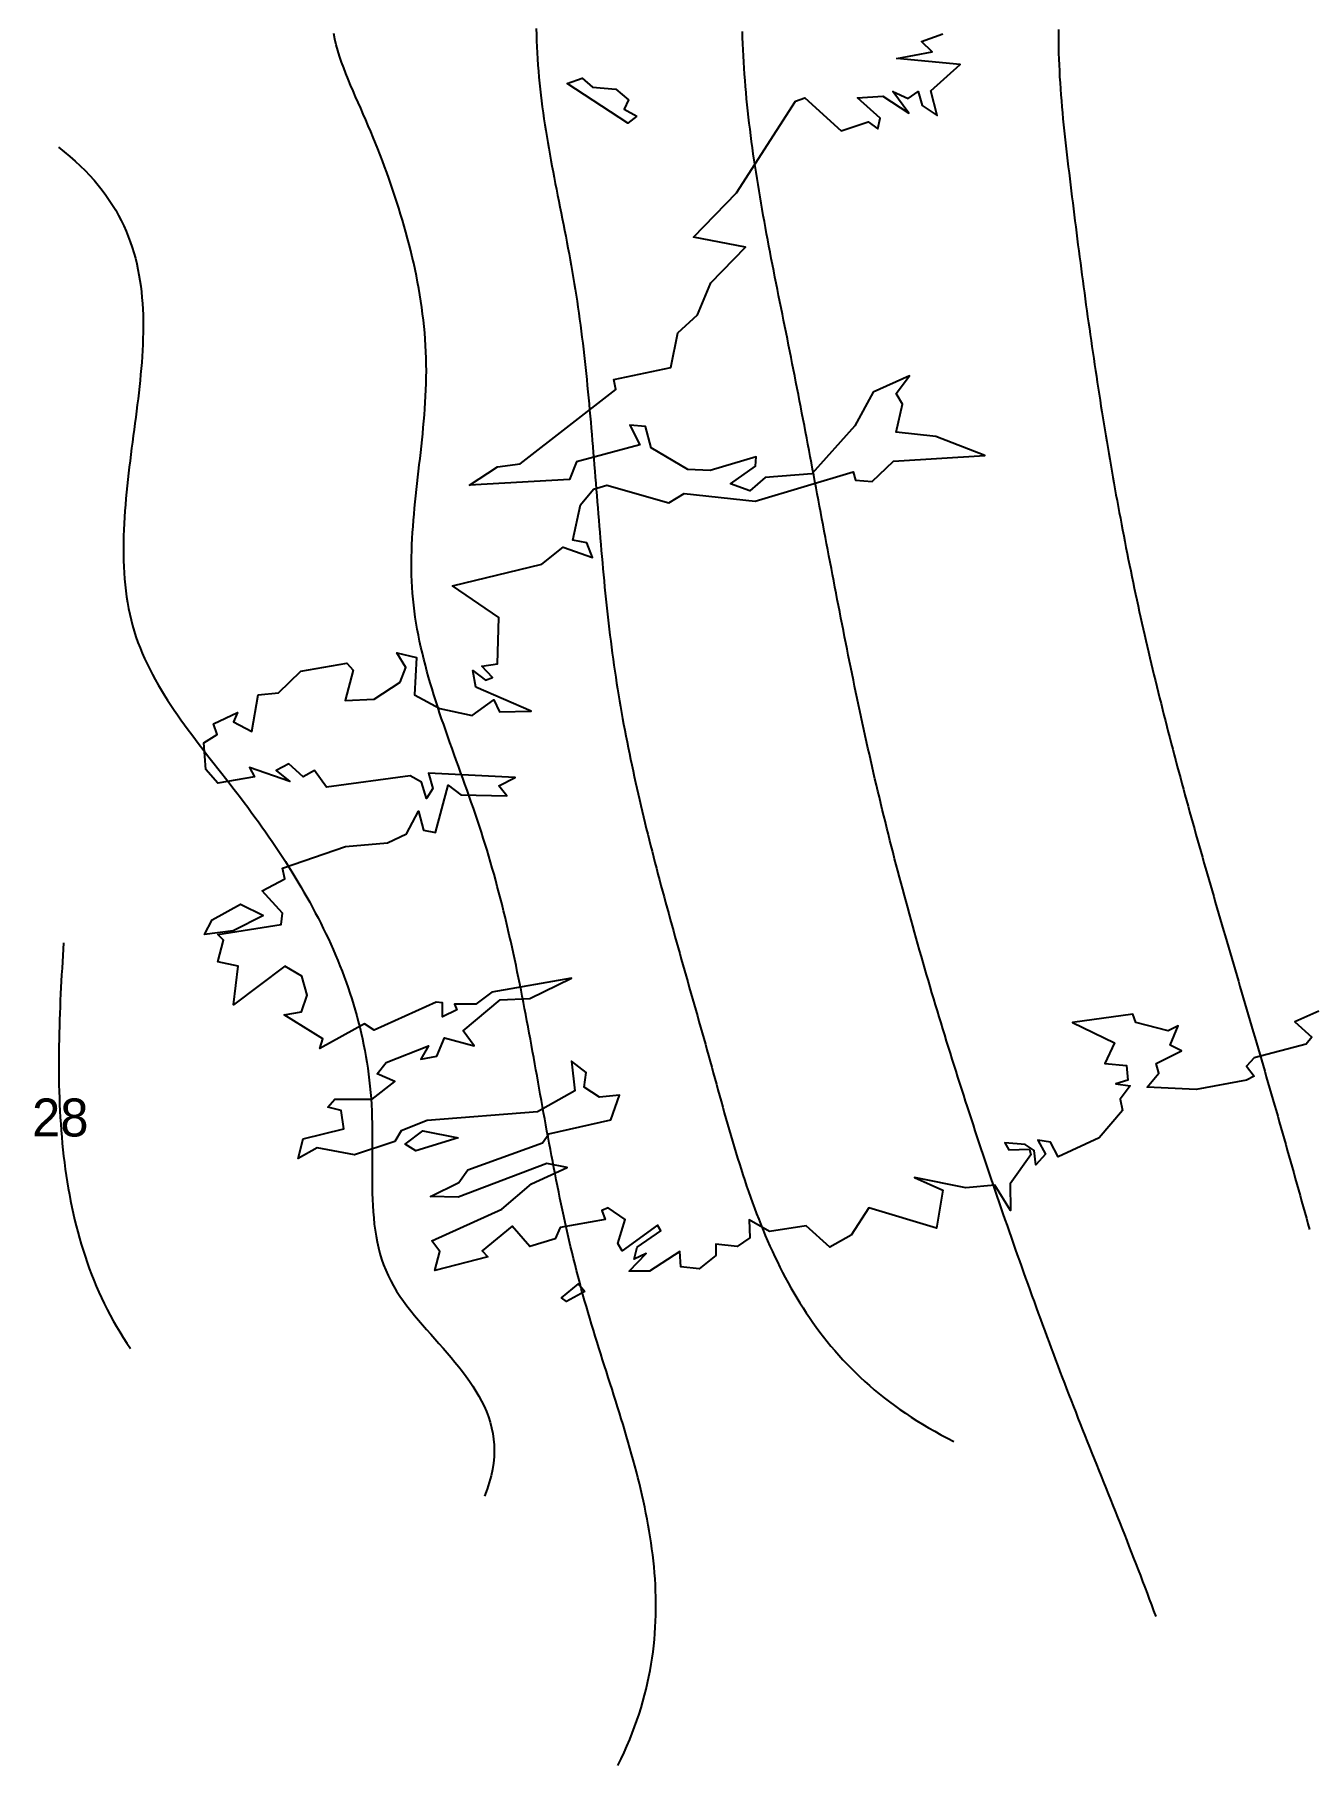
# Model space of a CAD drawing. Header units: metres. Extents: x -206260 to 760000, y -120000 to 1300000.
# Drawn here: x -206256 to -4783, y 122819 to 396300 of the extents above; entities that cross this region are included whole.
import ezdxf
from ezdxf.enums import TextEntityAlignment as Align

# ---------------------------------------------------------------- set-up
doc = ezdxf.new("R2010")
doc.units = ezdxf.units.M
for name, color, linetype in [('COASTLINE', 9, 'Continuous'), ('ISO_HALF', 8, 'Continuous'), ('ISO_LABELS', 7, 'Continuous'), ('ISO_WHOLE', 7, 'Continuous')]:
    doc.layers.add(name, color=color, linetype=linetype)

msp = doc.modelspace()

# ---------------------------------------------------------------- linework, layer by layer
at = {"layer": 'COASTLINE'}
msp.add_lwpolyline([(-3300, 242000), (-7100, 240300), (-4400, 237900), (-5300, 236800), (-13500, 234600), (-14700, 233300), (-13500, 231700), (-14700, 231100), (-22700, 229600), (-30400, 230000), (-28600, 232200), (-29000, 233700), (-25000, 235700), (-26800, 236600), (-25500, 239700), (-27100, 238900), (-32200, 240200), (-32700, 241500), (-42200, 240200), (-35600, 237000), (-37100, 233700), (-33700, 233400), (-33500, 231100), (-35400, 230500), (-33100, 230200), (-34700, 228100), (-34300, 226300), (-38000, 222000), (-44500, 219000), (-45700, 221300), (-47700, 221600), (-46500, 219400), (-48000, 217700), (-48300, 220000), (-49700, 220900), (-52900, 221200), (-52300, 220100), (-49000, 220200), (-48800, 219300), (-52100, 214700), (-52000, 210500), (-54500, 214500), (-59100, 214100), (-67200, 215700), (-62700, 213700), (-63700, 207700), (-74400, 210900), (-77200, 206600), (-80600, 204700), (-84300, 208100), (-90100, 207200), (-93300, 209000), (-93200, 206200), (-95200, 204800), (-98600, 205200), (-98600, 203400), (-101200, 201300), (-104100, 201600), (-104300, 204000), (-109100, 200900), (-112300, 200900), (-109600, 203700), (-111500, 202800), (-111000, 204700), (-107300, 207300), (-107800, 208200), (-113400, 204100), (-114100, 205300), (-112900, 209100), (-115600, 210900), (-116600, 210500), (-116100, 209100), (-123200, 207800), (-124000, 206000), (-128000, 204800), (-130800, 208000), (-135500, 204100), (-134600, 203200), (-143000, 201000), (-142200, 204000), (-143500, 205700), (-132400, 210700), (-127700, 214700), (-122100, 217300), (-125300, 217900), (-139300, 212600), (-143700, 212700), (-139200, 214900), (-137800, 216900), (-126000, 221200), (-125000, 222600), (-115200, 224800), (-113800, 228700), (-117000, 228400), (-119400, 230000), (-119100, 232300), (-121400, 234100), (-120900, 229400), (-126800, 226100), (-144200, 224700), (-148300, 223100), (-149300, 221400), (-155700, 219300), (-161600, 220400), (-164600, 218700), (-163800, 221800), (-157400, 223400), (-157800, 226300), (-159900, 226800), (-158800, 228100), (-152900, 228100), (-149300, 230900), (-152100, 232100), (-150700, 233900), (-144000, 236500), (-145200, 234400), (-142700, 234900), (-141500, 237800), (-136800, 236500), (-138500, 238900), (-132700, 243800), (-128000, 244000), (-121400, 247200), (-134000, 245000), (-136500, 243100), (-139900, 243100), (-139500, 242200), (-141800, 241100), (-141800, 243300), (-142800, 243400), (-152600, 239000), (-154100, 240000), (-161200, 236100), (-160700, 237600), (-166800, 241400), (-164100, 241900), (-163200, 244500), (-164000, 247500), (-166700, 249100), (-174800, 243000), (-174100, 249100), (-177300, 249800), (-176400, 253200), (-177300, 254100), (-167300, 255700), (-167100, 257500), (-170300, 261000), (-166700, 262900), (-167100, 264600), (-157100, 268000), (-150500, 268600), (-147500, 270000), (-145600, 273600), (-144800, 270600), (-142900, 270200), (-140900, 277700), (-138900, 276200), (-131600, 276000), (-132900, 277600), (-130300, 278900), (-144000, 279600), (-143300, 277200), (-144300, 275600), (-145100, 278200), (-146900, 279200), (-160100, 277400), (-162000, 280000), (-163800, 279000), (-166100, 281100), (-168100, 280000), (-165900, 278300), (-172300, 280500), (-171500, 279000), (-177300, 278000), (-179200, 280200), (-179500, 284400), (-177400, 285700), (-178000, 287400), (-174200, 289200), (-174800, 287700), (-171900, 286200), (-170900, 292000), (-167700, 292300), (-164200, 295700), (-156900, 297000), (-155900, 295900), (-157200, 291100), (-152600, 291300), (-148500, 294000), (-147600, 296300), (-149000, 298600), (-145900, 297900), (-146200, 292000), (-142200, 289800), (-137100, 288700), (-133700, 291200), (-132800, 289300), (-127800, 289400), (-136500, 293200), (-137000, 295800), (-135000, 294300), (-133900, 294700), (-135600, 296500), (-133100, 296900), (-132900, 304200), (-140200, 309200), (-126100, 312600), (-122700, 315300), (-118100, 313700), (-119000, 316000), (-121200, 316400), (-120000, 322000), (-117900, 324500), (-115800, 325100), (-106000, 322300), (-103600, 323800), (-92400, 322600), (-76900, 327200), (-76500, 325900), (-73900, 325700), (-70500, 328900), (-56100, 329800), (-63800, 332800), (-70100, 333500), (-69100, 337900), (-70100, 339600), (-68000, 342400), (-73700, 339800), (-76600, 334500), (-83400, 326900), (-90800, 326300), (-93200, 324200), (-96300, 325300), (-92300, 328100), (-92200, 329600), (-99500, 327400), (-103000, 327600), (-108800, 331000), (-109700, 334400), (-112200, 334600), (-110600, 331500), (-120600, 328800), (-121700, 326000), (-137500, 325100), (-133100, 328000), (-129500, 328500), (-114400, 340200), (-114700, 341800), (-105700, 343700), (-104600, 349200), (-101500, 352000), (-99400, 357100), (-93900, 362700), (-102100, 364300), (-95300, 371300), (-86000, 385800), (-84500, 386300), (-78800, 381100), (-74500, 382500), (-73000, 381400), (-72600, 383100), (-76200, 386300), (-72200, 386600), (-68100, 383900), (-70600, 387300), (-68200, 386200), (-66600, 387300), (-66000, 385100), (-63600, 383500), (-64600, 387400), (-60000, 391600), (-70000, 392500), (-64400, 393600), (-66100, 395200), (-62700, 396400)], dxfattribs=at)
for points in [[(-111100, 383400), (-112500, 382300), (-122100, 388600), (-119700, 389400), (-118100, 388000), (-114400, 387700), (-112400, 386000), (-113100, 384500), (-111100, 383400)], [(-170100, 257100), (-174900, 254700), (-179400, 254100), (-178200, 256400), (-173700, 258900), (-170100, 257100)], [(-139300, 222000), (-146000, 219900), (-147700, 221000), (-144900, 223100), (-139300, 222000)], [(-119300, 197700), (-122200, 196100), (-123000, 196700), (-120300, 198900), (-119300, 197700)]]:
    msp.add_lwpolyline(points, close=True, dxfattribs=at)
at = {"layer": 'ISO_HALF'}
for points in [[(-126972.7, 397242.4), (-126948.5, 396281.3), (-126916, 395321.2), (-126875.2, 394362.3), (-126826.2, 393404.8), (-126768.9, 392448.7), (-126703.2, 391494.3), (-126629.3, 390541.8), (-126547, 389591.3), (-126456.5, 388643), (-126357.6, 387697), (-126250.8, 386753.3), (-126136.5, 385811.6), (-126015.1, 384872), (-125886.8, 383934.2), (-125752.2, 382998.2), (-125611.6, 382063.8), (-125465.4, 381130.8), (-125313.9, 380199.3), (-125157.7, 379269), (-124996.9, 378339.8), (-124832.2, 377411.6), (-124663.8, 376484.3), (-124492.1, 375557.7), (-124317.5, 374631.8), (-124140.4, 373706.3), (-123961.2, 372781.3), (-123780.2, 371856.5), (-123598, 370931.8), (-123414.7, 370007.1), (-123231, 369082.3), (-123047, 368157.3), (-122863.3, 367231.9), (-122680.1, 366306), (-122498, 365379.5), (-122317.2, 364452.2), (-122138.2, 363524.1), (-121961.3, 362595), (-121787, 361664.8), (-121615.6, 360733.3), (-121447.5, 359800.5), (-121283.2, 358866.2), (-121122.9, 357930.3), (-120967.1, 356992.7), (-120815.8, 356053.3), (-120668.9, 355112.3), (-120526.2, 354169.6), (-120387.7, 353225.3), (-120253.2, 352279.5), (-120122.6, 351332.3), (-119995.7, 350383.6), (-119872.3, 349433.6), (-119752.5, 348482.2), (-119635.9, 347529.6), (-119522.6, 346575.8), (-119412.3, 345620.8), (-119304.9, 344664.8), (-119200.4, 343707.7), (-119098.4, 342749.6), (-118999, 341790.6), (-118902, 340830.7), (-118807.2, 339870), (-118714.6, 338908.6), (-118623.9, 337946.4), (-118535.1, 336983.5), (-118448, 336020.1), (-118362.5, 335056.1), (-118278.4, 334091.6), (-118195.7, 333126.6), (-118114.1, 332161.3), (-118033.6, 331195.6), (-117953.9, 330229.7), (-117875.1, 329263.5), (-117796.9, 328297.1), (-117719.2, 327330.6), (-117641.9, 326364.1), (-117564.8, 325397.5), (-117487.8, 324431), (-117410.8, 323464.6), (-117333.7, 322498.3), (-117256.2, 321532.2), (-117178.3, 320566.4), (-117099.9, 319600.9), (-117020.7, 318635.8), (-116940.7, 317671.1), (-116859.8, 316706.8), (-116777.7, 315743.1), (-116694.4, 314780), (-116609.8, 313817.5), (-116523.6, 312855.7), (-116435.8, 311894.6), (-116346.3, 310934.4), (-116254.8, 309975), (-116161.3, 309016.5), (-116065.6, 308058.9), (-115967.6, 307102.4), (-115867.1, 306146.9), (-115764.1, 305192.6), (-115658.4, 304239.4), (-115549.8, 303287.5), (-115438.3, 302336.9), (-115323.6, 301387.6), (-115205.7, 300439.7), (-115084.4, 299493.2), (-114959.6, 298548.2), (-114831.1, 297604.8), (-114698.9, 296663), (-114562.7, 295722.9), (-114422.6, 294784.4), (-114278.4, 293847.7), (-114130.2, 292912.6), (-113978.2, 291979.2), (-113822.4, 291047.3), (-113662.8, 290117), (-113499.6, 289188.3), (-113332.8, 288261), (-113162.6, 287335.2), (-112988.8, 286410.8), (-112811.7, 285487.8), (-112631.3, 284566.2), (-112447.7, 283645.9), (-112261, 282726.8), (-112071.1, 281809.1), (-111878.3, 280892.5), (-111682.5, 279977.1), (-111483.8, 279062.9), (-111282.4, 278149.8), (-111078.3, 277237.8), (-110871.5, 276326.8), (-110662.1, 275416.8), (-110450.2, 274507.9), (-110235.9, 273599.8), (-110019.2, 272692.7), (-109800.3, 271786.5), (-109579.1, 270881.1), (-109355.8, 269976.5), (-109130.4, 269072.6), (-108903.1, 268169.6), (-108673.8, 267267.2), (-108442.6, 266365.5), (-108209.7, 265464.4), (-107975, 264564), (-107738.7, 263664.1), (-107500.9, 262764.7), (-107261.6, 261865.9), (-107020.8, 260967.5), (-106778.7, 260069.5), (-106535.3, 259172), (-106290.7, 258274.8), (-106045, 257377.9), (-105798.2, 256481.4), (-105550.4, 255585.1), (-105301.7, 254689), (-105052.1, 253793.1), (-104801.8, 252897.4), (-104550.8, 252001.8), (-104299.1, 251106.3), (-104046.9, 250210.9), (-103794.2, 249315.5), (-103541.1, 248420.1), (-103287.7, 247524.6), (-103034, 246629), (-102780.1, 245733.4), (-102526, 244837.5), (-102271.9, 243941.5), (-102017.9, 243045.3), (-101763.9, 242148.9), (-101510.1, 241252.1), (-101256.5, 240355), (-101003.2, 239457.6), (-100750.3, 238559.8), (-100497.9, 237661.6), (-100245.9, 236762.9), (-99994.6, 235863.7), (-99744, 234964), (-99494, 234063.8), (-99244.9, 233162.9), (-98996.5, 232261.6), (-98748.4, 231359.8), (-98500.4, 230457.9), (-98252.2, 229555.9), (-98003.5, 228653.9), (-97754, 227752.2), (-97503.4, 226850.8), (-97251.5, 225950), (-96997.8, 225049.9), (-96742.3, 224150.5), (-96484.5, 223252.1), (-96224.2, 222354.8), (-95961, 221458.8), (-95694.7, 220564.2), (-95425, 219671.2), (-95151.6, 218779.8), (-94874.3, 217890.4), (-94592.6, 217002.9), (-94306.4, 216117.5), (-94015.3, 215234.5), (-93719.1, 214353.9), (-93417.4, 213475.9), (-93109.9, 212600.6), (-92796.5, 211728.2), (-92476.7, 210858.9), (-92150.4, 209992.8), (-91817.1, 209129.9), (-91476.6, 208270.6), (-91128.7, 207414.9), (-90772.9, 206563), (-90409.2, 205715), (-90037, 204871.1), (-89656.2, 204031.4), (-89266.5, 203196), (-88867.6, 202365.2), (-88459.1, 201539.1), (-88040.8, 200717.7), (-87612.4, 199901.4), (-87173.7, 199090.1), (-86724.2, 198284.1), (-86263.8, 197483.6), (-85792.1, 196688.5), (-85308.9, 195899.2), (-84813.8, 195115.7), (-84306.5, 194338.3), (-83786.9, 193566.9), (-83254.5, 192801.9), (-82709.1, 192043.3), (-82150.4, 191291.3), (-81578.1, 190546.1), (-80991.9, 189807.7), (-80391.6, 189076.4), (-79776.8, 188352.3), (-79147.2, 187635.5), (-78502.6, 186926.1), (-77842.7, 186224.4), (-77167.1, 185530.5), (-76475.6, 184844.5), (-75767.9, 184166.6), (-75043.6, 183496.9), (-74302.6, 182835.6), (-73544.5, 182182.8), (-72769.1, 181538.7), (-71975.9, 180903.4), (-71164.8, 180277), (-70335.5, 179659.8), (-69487.6, 179051.8), (-68620.9, 178453.2), (-67735, 177864.2), (-66829.8, 177284.9), (-65904.8, 176715.4), (-64959.9, 176155.9), (-63994.6, 175606.6), (-63008.8, 175067.6), (-62002.2, 174539), (-60974.3, 174021)], [(-44438.1, 397125.2), (-44445.3, 396191.8), (-44443.1, 395256.9), (-44431.8, 394320.6), (-44411.7, 393383), (-44383.3, 392444.2), (-44347, 391504.1), (-44303.1, 390563), (-44252.1, 389620.8), (-44194.2, 388677.7), (-44130, 387733.7), (-44059.7, 386788.8), (-43983.7, 385843.1), (-43902.5, 384896.8), (-43816.4, 383949.8), (-43725.8, 383002.2), (-43631.1, 382054.2), (-43532.6, 381105.7), (-43430.8, 380156.8), (-43326, 379207.7), (-43218.7, 378258.3), (-43109.1, 377308.7), (-42997.7, 376359.1), (-42884.9, 375409.4), (-42771, 374459.8), (-42656.4, 373510.3), (-42541.3, 372560.9), (-42425.5, 371611.6), (-42309.2, 370662.5), (-42192.2, 369713.6), (-42074.6, 368764.8), (-41956.3, 367816.2), (-41837.3, 366867.8), (-41717.7, 365919.6), (-41597.3, 364971.6), (-41476.3, 364023.8), (-41354.5, 363076.3), (-41231.9, 362129), (-41108.5, 361181.9), (-40984.4, 360235.1), (-40859.4, 359288.5), (-40733.7, 358342.2), (-40607.1, 357396.2), (-40479.6, 356450.4), (-40351.2, 355505), (-40222, 354559.8), (-40091.9, 353615), (-39960.8, 352670.5), (-39828.8, 351726.4), (-39695.8, 350782.5), (-39561.9, 349839.1), (-39426.9, 348896), (-39291, 347953.2), (-39154, 347010.8), (-39016, 346068.9), (-38877, 345127.3), (-38736.8, 344186.1), (-38595.6, 343245.4), (-38453.3, 342305), (-38309.8, 341365.1), (-38165.2, 340425.6), (-38019.4, 339486.6), (-37872.5, 338548.1), (-37724.4, 337610), (-37575.1, 336672.4), (-37424.5, 335735.2), (-37272.7, 334798.6), (-37119.7, 333862.5), (-36965.3, 332926.9), (-36809.7, 331991.8), (-36652.8, 331057.2), (-36494.5, 330123.2), (-36334.9, 329189.8), (-36174, 328256.9), (-36011.7, 327324.5), (-35848, 326392.8), (-35682.8, 325461.6), (-35516.3, 324531), (-35348.3, 323601), (-35178.9, 322671.7), (-35008, 321742.9), (-34835.6, 320814.8), (-34661.6, 319887.3), (-34486.2, 318960.5), (-34309.2, 318034.4), (-34130.7, 317108.9), (-33950.6, 316184), (-33768.9, 315259.9), (-33585.6, 314336.5), (-33400.6, 313413.7), (-33214.1, 312491.7), (-33025.8, 311570.4), (-32835.9, 310649.9), (-32644.4, 309730), (-32451.1, 308811), (-32256, 307892.6), (-32059.3, 306975.1), (-31860.7, 306058.3), (-31660.4, 305142.3), (-31458.4, 304227.1), (-31254.5, 303312.7), (-31048.9, 302399.1), (-30841.5, 301486.2), (-30632.5, 300574.1), (-30421.7, 299662.7), (-30209.3, 298752.1), (-29995.3, 297842.2), (-29779.7, 296933), (-29562.6, 296024.5), (-29343.9, 295116.6), (-29123.7, 294209.5), (-28902, 293303), (-28678.8, 292397.1), (-28454.3, 291491.8), (-28228.3, 290587.2), (-28000.9, 289683.2), (-27772.2, 288779.8), (-27542.2, 287876.9), (-27310.9, 286974.7), (-27078.3, 286073), (-26844.5, 285171.8), (-26609.5, 284271.1), (-26373.3, 283371), (-26136, 282471.4), (-25897.5, 281572.3), (-25657.9, 280673.6), (-25417.3, 279775.4), (-25175.6, 278877.7), (-24932.9, 277980.4), (-24689.2, 277083.6), (-24444.5, 276187.2), (-24198.9, 275291.2), (-23952.4, 274395.5), (-23705, 273500.3), (-23456.8, 272605.4), (-23207.7, 271710.9), (-22957.9, 270816.7), (-22707.3, 269922.9), (-22455.9, 269029.3), (-22203.8, 268136.1), (-21951.1, 267243.2), (-21697.6, 266350.5), (-21443.6, 265458.2), (-21188.9, 264566), (-20933.7, 263674.2), (-20677.9, 262782.5), (-20421.6, 261891.1), (-20164.8, 260999.9), (-19907.5, 260108.9), (-19649.8, 259218), (-19391.6, 258327.3), (-19133.1, 257436.8), (-18874.2, 256546.5), (-18615, 255656.2), (-18355.5, 254766.1), (-18095.8, 253876.1), (-17835.7, 252986.2), (-17575.5, 252096.3), (-17315, 251206.6), (-17054.4, 250316.9), (-16793.7, 249427.2), (-16532.8, 248537.6), (-16271.9, 247647.9), (-16010.9, 246758.3), (-15749.9, 245868.7), (-15488.8, 244979.1), (-15227.8, 244089.5), (-14966.9, 243199.8), (-14706, 242310), (-14445.3, 241420.2), (-14184.6, 240530.3), (-13924.2, 239640.3), (-13663.9, 238750.2), (-13403.9, 237860), (-13144.1, 236969.6), (-12884.6, 236079.1), (-12625.3, 235188.5), (-12366.4, 234297.7), (-12107.8, 233406.7), (-11849.6, 232515.6), (-11591.7, 231624.3), (-11334.1, 230732.8), (-11076.9, 229841.1), (-10820, 228949.3), (-10563.5, 228057.3), (-10307.3, 227165.1), (-10051.4, 226272.8), (-9796, 225380.3), (-9540.8, 224487.6), (-9286.1, 223594.7), (-9031.7, 222701.6), (-8777.7, 221808.4), (-8524.1, 220915), (-8270.8, 220021.4), (-8018, 219127.6), (-7765.5, 218233.6), (-7513.4, 217339.4), (-7261.7, 216445.1), (-7010.4, 215550.5), (-6759.5, 214655.8), (-6509, 213760.9), (-6258.9, 212865.8), (-6009.3, 211970.5), (-5760, 211074.9), (-5511.2, 210179.2), (-5262.8, 209283.3), (-5014.8, 208387.2), (-4767.2, 207490.9)], [(-202504.3, 378514.2), (-201581.7, 377793.8), (-200699.6, 377065.2), (-199857.1, 376328.5), (-199053.6, 375583.9), (-198288.2, 374831.3), (-197560, 374071.1), (-196868.4, 373303.3), (-196212.5, 372527.9), (-195591.6, 371745.3), (-195004.7, 370955.4), (-194451.2, 370158.4), (-193930.3, 369354.4), (-193441.1, 368543.6), (-192982.8, 367726), (-192554.7, 366901.8), (-192156, 366071.2), (-191785.8, 365234.2), (-191443.5, 364390.9), (-191128.1, 363541.6), (-190838.9, 362686.3), (-190575.1, 361825.1), (-190335.9, 360958.2), (-190120.5, 360085.7), (-189928.1, 359207.7), (-189757.9, 358324.3), (-189609.2, 357435.7), (-189481.1, 356542), (-189372.8, 355643.3), (-189283.6, 354739.7), (-189212.6, 353831.4), (-189159.1, 352918.5), (-189122.2, 352001.1), (-189101.2, 351079.3), (-189095.3, 350153.3), (-189103.6, 349223.2), (-189125.4, 348289.1), (-189160, 347351.1), (-189206.4, 346409.4), (-189263.9, 345464), (-189331.7, 344515.2), (-189409, 343563), (-189495.1, 342607.6), (-189589.1, 341649), (-189690.2, 340687.4), (-189797.6, 339723), (-189910.6, 338755.8), (-190028.4, 337786), (-190150.1, 336813.7), (-190274.9, 335839), (-190402.1, 334862.1), (-190530.9, 333883.1), (-190660.5, 332902), (-190790, 331919.1), (-190918.8, 330934.4), (-191045.9, 329948.1), (-191170.6, 328960.3), (-191292.2, 327971.1), (-191409.7, 326980.7), (-191522.5, 325989.2), (-191629.7, 324997.1), (-191730.6, 324004.7), (-191824.4, 323012.5), (-191910.3, 322020.8), (-191987.5, 321030), (-192055.3, 320040.5), (-192112.9, 319052.8), (-192159.5, 318067.2), (-192194.3, 317084.1), (-192216.5, 316103.9), (-192225.5, 315127), (-192220.3, 314153.8), (-192200.2, 313184.7), (-192164.5, 312220.1), (-192112.4, 311260.5), (-192043, 310306.1), (-191955.6, 309357.4), (-191849.5, 308414.7), (-191723.9, 307478.6), (-191577.9, 306549.3), (-191410.8, 305627.4), (-191221.8, 304713), (-191010.2, 303806.8), (-190775.2, 302909), (-190515.9, 302020.1), (-190232.4, 301140.1), (-189925.5, 300268.7), (-189596, 299405.7), (-189245, 298550.7), (-188873.2, 297703.3), (-188481.6, 296863.3), (-188071.2, 296030.2), (-187642.7, 295203.9), (-187197.2, 294383.9), (-186735.5, 293569.9), (-186258.6, 292761.5), (-185767.2, 291958.6), (-185262.4, 291160.6), (-184745.1, 290367.4), (-184216.1, 289578.6), (-183676.4, 288793.8), (-183126.9, 288012.7), (-182568.4, 287234.9), (-182001.9, 286460.3), (-181428.3, 285688.4), (-180848.5, 284918.8), (-180263.4, 284151.4), (-179674, 283385.7), (-179081, 282621.4), (-178485.4, 281858.2), (-177888.2, 281095.7), (-177290.2, 280333.7), (-176692.3, 279571.8), (-176095.5, 278809.6), (-175500.6, 278046.9), (-174908.6, 277283.3), (-174320.3, 276518.5), (-173736.4, 275752.3), (-173157, 274984.5), (-172582.4, 274215.1), (-172012.6, 273444.1), (-171447.8, 272671.3), (-170888.2, 271896.7), (-170333.9, 271120.2), (-169785.2, 270341.7), (-169242.2, 269561.2), (-168705, 268778.5), (-168173.9, 267993.6), (-167648.9, 267206.5), (-167130.3, 266417), (-166618.2, 265625), (-166112.7, 264830.5), (-165614.1, 264033.5), (-165122.5, 263233.8), (-164638, 262431.3), (-164160.9, 261626.1), (-163691.3, 260817.9), (-163229.3, 260006.8), (-162775.2, 259192.6), (-162329, 258375.3), (-161891, 257554.8), (-161461.3, 256731.1), (-161040.1, 255903.9), (-160627.6, 255073.4), (-160223.8, 254239.3), (-159829, 253401.7), (-159443.4, 252560.4), (-159067.1, 251715.4), (-158700.2, 250866.6), (-158343, 250013.9), (-157995.5, 249157.3), (-157658, 248296.6), (-157330.7, 247431.8), (-157013.6, 246562.8), (-156707, 245689.5), (-156411, 244811.9), (-156125.7, 243929.9), (-155851.4, 243043.4), (-155588.3, 242152.3), (-155336.4, 241256.5), (-155095.9, 240356.1), (-154867.1, 239450.8), (-154650, 238540.7), (-154444.8, 237625.6), (-154251.8, 236705.5), (-154071, 235780.3), (-153902.6, 234849.9), (-153746.8, 233914.3), (-153603.8, 232973.3), (-153473.6, 232026.9), (-153356.6, 231075), (-153252.8, 230117.6), (-153162.4, 229154.5), (-153085.6, 228185.7), (-153022.6, 227211.1), (-152973.4, 226230.7), (-152938.1, 225244.4), (-152915.2, 224252.8), (-152902.6, 223256.9), (-152898.4, 222257.3), (-152900.4, 221255), (-152906.7, 220250.9), (-152915.1, 219245.7), (-152923.6, 218240.3), (-152930.3, 217235.6), (-152932.9, 216232.3), (-152929.6, 215231.4), (-152918.2, 214233.6), (-152896.8, 213239.9), (-152863.2, 212251.1), (-152815.4, 211267.9), (-152751.4, 210291.3), (-152669.1, 209322.1), (-152566.5, 208361.1), (-152441.5, 207409.2), (-152292.1, 206467.2), (-152116.3, 205535.9), (-151912, 204616.3), (-151677.1, 203709.2), (-151409.7, 202815.3), (-151107.6, 201935.5), (-150768.8, 201070.8), (-150391.4, 200221.9), (-149974.7, 199389), (-149521.4, 198571.1), (-149034.7, 197767), (-148517.6, 196975.6), (-147973.3, 196195.6), (-147404.7, 195425.7), (-146815.1, 194664.9), (-146207.5, 193911.8), (-145584.9, 193165.4), (-144950.5, 192424.3), (-144307.4, 191687.4), (-143658.6, 190953.5), (-143007.2, 190221.4), (-142356.4, 189489.9), (-141709.2, 188757.8), (-141068.8, 188023.8), (-140438, 187286.8), (-139819.5, 186546), (-139215.8, 185800.3), (-138629.5, 185049.1), (-138063, 184291.3), (-137518.7, 183526.2), (-136999.3, 182752.9), (-136507.2, 181970.5), (-136044.9, 181178.1), (-135615, 180374.9), (-135219.8, 179560), (-134862, 178732.5), (-134544, 177891.7), (-134268.3, 177036.5), (-134037.4, 176166.2), (-133853.9, 175279.9), (-133720.1, 174376.7), (-133638.7, 173455.8), (-133612.2, 172516.3), (-133642.9, 171557.2), (-133733.5, 170577.9), (-133886.4, 169577.3), (-134104.1, 168554.7), (-134389.2, 167509.1), (-134744, 166439.8), (-135171.3, 165345.7)]]:
    msp.add_lwpolyline(points, dxfattribs=at)
at = {"layer": 'ISO_WHOLE'}
for points in [[(-29004, 146325.6), (-29346.7, 147253.2), (-29691.7, 148180.5), (-30038.9, 149107.3), (-30388.2, 150033.7), (-30739.4, 150959.8), (-31092.5, 151885.5), (-31447.3, 152810.8), (-31803.7, 153735.8), (-32161.7, 154660.4), (-32521.2, 155584.8), (-32881.9, 156508.8), (-33243.9, 157432.5), (-33607, 158355.9), (-33971.1, 159279), (-34336.1, 160201.9), (-34701.9, 161124.4), (-35068.5, 162046.7), (-35435.5, 162968.8), (-35803.1, 163890.7), (-36171.1, 164812.3), (-36539.3, 165733.7), (-36907.7, 166654.8), (-37276.1, 167575.8), (-37644.5, 168496.6), (-38012.8, 169417.2), (-38380.7, 170337.7), (-38748.4, 171258), (-39115.5, 172178.1), (-39482.1, 173098.1), (-39848, 174018), (-40213.1, 174937.8), (-40577.4, 175857.4), (-40940.6, 176777), (-41302.7, 177696.5), (-41663.6, 178615.9), (-42023.2, 179535.2), (-42381.4, 180454.4), (-42738.1, 181373.6), (-43093.2, 182292.8), (-43446.9, 183212), (-43799, 184131.2), (-44149.7, 185050.5), (-44499, 185969.8), (-44846.9, 186889.2), (-45193.4, 187808.8), (-45538.5, 188728.5), (-45882.3, 189648.4), (-46224.8, 190568.4), (-46566.1, 191488.7), (-46906.1, 192409.3), (-47244.8, 193330.1), (-47582.4, 194251.2), (-47918.8, 195172.6), (-48254.1, 196094.4), (-48588.2, 197016.6), (-48921.2, 197939.2), (-49253.2, 198862.2), (-49584.1, 199785.6), (-49914, 200709.5), (-50242.9, 201633.9), (-50570.9, 202558.8), (-50897.9, 203484.3), (-51224, 204410.4), (-51549.2, 205337.1), (-51873.5, 206264.3), (-52197, 207192.3), (-52519.6, 208120.9), (-52841.5, 209050.2), (-53162.6, 209980.2), (-53483, 210911), (-53802.7, 211842.6), (-54121.6, 212775), (-54439.9, 213708.1), (-54757.5, 214642.1), (-55074.3, 215576.8), (-55390.3, 216512.3), (-55705.6, 217448.6), (-56020.1, 218385.6), (-56333.7, 219323.4), (-56646.6, 220262), (-56958.5, 221201.3), (-57269.7, 222141.4), (-57579.9, 223082.1), (-57889.2, 224023.7), (-58197.6, 224965.9), (-58505.1, 225908.9), (-58811.6, 226852.5), (-59117.2, 227796.9), (-59421.7, 228742), (-59725.2, 229687.7), (-60027.7, 230634.2), (-60329.2, 231581.3), (-60629.6, 232529.1), (-60928.9, 233477.6), (-61227.1, 234426.8), (-61524.2, 235376.6), (-61820.1, 236327), (-62114.9, 237278.1), (-62408.5, 238229.9), (-62700.9, 239182.2), (-62992.1, 240135.2), (-63282.1, 241088.8), (-63570.8, 242043.1), (-63858.2, 242997.9), (-64144.4, 243953.4), (-64429.3, 244909.4), (-64712.8, 245866.1), (-64995, 246823.3), (-65275.9, 247781.1), (-65555.3, 248739.4), (-65833.4, 249698.4), (-66110.1, 250657.9), (-66385.3, 251617.9), (-66659.1, 252578.5), (-66931.4, 253539.7), (-67202.3, 254501.4), (-67471.6, 255463.6), (-67739.4, 256426.3), (-68005.7, 257389.6), (-68270.4, 258353.4), (-68533.6, 259317.6), (-68795.1, 260282.4), (-69055.1, 261247.7), (-69313.4, 262213.5), (-69570, 263179.7), (-69825, 264146.4), (-70078.3, 265113.6), (-70329.9, 266081.3), (-70579.8, 267049.4), (-70828, 268018), (-71074.4, 268987), (-71319, 269956.4), (-71561.8, 270926.3), (-71802.8, 271896.6), (-72042, 272867.4), (-72279.4, 273838.5), (-72514.8, 274810.1), (-72748.4, 275782.1), (-72980.1, 276754.4), (-73209.9, 277727.2), (-73437.7, 278700.3), (-73663.7, 279673.9), (-73887.8, 280647.7), (-74110.1, 281622), (-74330.7, 282596.6), (-74549.6, 283571.5), (-74766.7, 284546.8), (-74982.3, 285522.4), (-75196.2, 286498.3), (-75408.7, 287474.5), (-75619.6, 288451.1), (-75829, 289427.9), (-76037, 290404.9), (-76243.7, 291382.3), (-76449, 292359.9), (-76653, 293337.8), (-76855.7, 294315.9), (-77057.2, 295294.3), (-77257.6, 296272.8), (-77456.8, 297251.6), (-77654.9, 298230.6), (-77852, 299209.9), (-78048.1, 300189.3), (-78243.2, 301168.8), (-78437.4, 302148.6), (-78630.7, 303128.5), (-78823.1, 304108.6), (-79014.8, 305088.8), (-79205.7, 306069.2), (-79395.9, 307049.7), (-79585.4, 308030.3), (-79774.3, 309011), (-79962.6, 309991.9), (-80150.3, 310972.8), (-80337.6, 311953.8), (-80524.3, 312934.9), (-80710.7, 313916.1), (-80896.6, 314897.3), (-81082.3, 315878.6), (-81267.6, 316859.9), (-81452.7, 317841.2), (-81637.5, 318822.6), (-81822.2, 319804), (-82006.7, 320785.4), (-82191.2, 321766.8), (-82375.6, 322748.2), (-82560, 323729.5), (-82744.4, 324710.9), (-82928.9, 325692.2), (-83113.5, 326673.4), (-83298.3, 327654.6), (-83483.3, 328635.8), (-83668.5, 329616.8), (-83854, 330597.8), (-84039.8, 331578.7), (-84226, 332559.5), (-84412.6, 333540.2), (-84599.7, 334520.8), (-84787.2, 335501.2), (-84975.3, 336481.6), (-85164, 337461.7), (-85353.2, 338441.8), (-85543.2, 339421.6), (-85733.8, 340401.3), (-85925.2, 341380.8), (-86117.3, 342360.2), (-86310.3, 343339.3), (-86504.2, 344318.2), (-86698.9, 345296.9), (-86894.5, 346275.4), (-87090.7, 347253.7), (-87287.5, 348231.8), (-87484.6, 349209.6), (-87681.9, 350187.2), (-87879.3, 351164.6), (-88076.6, 352141.7), (-88273.6, 353118.6), (-88470.2, 354095.3), (-88666.3, 355071.7), (-88861.6, 356047.9), (-89056.1, 357023.8), (-89249.6, 357999.5), (-89441.8, 358975), (-89632.8, 359950.1), (-89822.3, 360925.1), (-90010.1, 361899.7), (-90196.1, 362874.1), (-90380.2, 363848.3), (-90562.2, 364822.2), (-90741.9, 365795.8), (-90919.3, 366769.1), (-91094, 367742.2), (-91266.1, 368715), (-91435.3, 369687.5), (-91601.5, 370659.7), (-91764.4, 371631.6), (-91924.1, 372603.3), (-92080.3, 373574.6), (-92232.8, 374545.7), (-92381.6, 375516.5), (-92526.3, 376486.9), (-92667, 377457.1), (-92803.5, 378427), (-92935.5, 379396.5), (-93063, 380365.8), (-93185.8, 381334.7), (-93303.7, 382303.4), (-93416.5, 383271.7), (-93524.2, 384239.7), (-93626.6, 385207.4), (-93723.5, 386174.7), (-93814.7, 387141.8), (-93900.2, 388108.5), (-93979.7, 389074.8), (-94053.1, 390040.9), (-94120.2, 391006.6), (-94181, 391971.9), (-94235.1, 392936.9), (-94282.6, 393901.6), (-94323.2, 394865.9), (-94356.8, 395829.9), (-94383.2, 396793.5)], [(-114064, 122818.6), (-113564, 123840.1), (-113088.6, 124858.4), (-112637.4, 125873.6), (-112210, 126885.6), (-111806.2, 127894.6), (-111425.3, 128900.6), (-111067.2, 129903.7), (-110731.4, 130903.8), (-110417.5, 131901.2), (-110125.1, 132895.8), (-109853.8, 133887.7), (-109603.3, 134876.9), (-109373.1, 135863.6), (-109163, 136847.7), (-108972.4, 137829.4), (-108801, 138808.6), (-108648.5, 139785.5), (-108514.4, 140760.1), (-108398.3, 141732.5), (-108299.9, 142702.6), (-108218.8, 143670.7), (-108154.6, 144636.7), (-108106.8, 145600.6), (-108075.2, 146562.6), (-108059.3, 147522.8), (-108058.8, 148481.1), (-108073.2, 149437.6), (-108102.2, 150392.4), (-108145.4, 151345.5), (-108202.3, 152297.1), (-108272.7, 153247.1), (-108356.1, 154195.6), (-108452.2, 155142.7), (-108560.5, 156088.4), (-108680.6, 157032.8), (-108812.3, 157975.9), (-108955, 158917.9), (-109108.5, 159858.7), (-109272.2, 160798.4), (-109445.9, 161737.1), (-109629.2, 162674.8), (-109821.6, 163611.7), (-110022.8, 164547.7), (-110232.4, 165482.9), (-110450, 166417.3), (-110675.2, 167351.1), (-110907.6, 168284.3), (-111146.9, 169216.9), (-111392.7, 170149), (-111644.5, 171080.7), (-111902, 172012), (-112164.8, 172943), (-112432.5, 173873.7), (-112704.8, 174804.1), (-112981.1, 175734.5), (-113261.3, 176664.7), (-113544.8, 177594.9), (-113831.3, 178525.1), (-114120.4, 179455.4), (-114411.7, 180385.9), (-114704.8, 181316.5), (-114999.3, 182247.4), (-115294.9, 183178.6), (-115591.2, 184110.2), (-115887.8, 185042.2), (-116184.2, 185974.7), (-116480.1, 186907.7), (-116775.2, 187841.3), (-117069, 188775.6), (-117361.2, 189710.6), (-117651.3, 190646.4), (-117938.9, 191583), (-118223.8, 192520.5), (-118505.5, 193459), (-118783.6, 194398.4), (-119057.7, 195339), (-119327.4, 196280.6), (-119592.4, 197223.5), (-119852.4, 198167.5), (-120107.2, 199112.8), (-120357.2, 200059.3), (-120602.5, 201006.9), (-120843.1, 201955.7), (-121079.3, 202905.5), (-121311.2, 203856.5), (-121538.9, 204808.4), (-121762.7, 205761.4), (-121982.6, 206715.4), (-122198.9, 207670.2), (-122411.6, 208626.1), (-122620.9, 209582.7), (-122827, 210540.3), (-123030.1, 211498.6), (-123230.2, 212457.8), (-123427.5, 213417.7), (-123622.2, 214378.4), (-123814.5, 215339.7), (-124004.4, 216301.7), (-124192.2, 217264.4), (-124378, 218227.6), (-124561.9, 219191.5), (-124744.1, 220155.8), (-124924.7, 221120.7), (-125104, 222086.1), (-125282, 223052), (-125458.9, 224018.2), (-125634.9, 224984.9), (-125810, 225951.9), (-125984.6, 226919.2), (-126158.6, 227886.8), (-126332.3, 228854.7), (-126505.8, 229822.9), (-126679.3, 230791.2), (-126853, 231759.8), (-127026.8, 232728.4), (-127201.2, 233697.2), (-127376.1, 234666.1), (-127551.7, 235635), (-127728.2, 236604), (-127905.8, 237572.9), (-128084.5, 238541.8), (-128264.6, 239510.7), (-128446.1, 240479.4), (-128629.3, 241448), (-128814.3, 242416.5), (-129001.3, 243384.7), (-129190.3, 244352.8), (-129381.7, 245320.5), (-129575.4, 246288), (-129771.6, 247255.2), (-129970.6, 248222.1), (-130172.5, 249188.5), (-130377.3, 250154.6), (-130585.3, 251120.2), (-130796.7, 252085.3), (-131011.5, 253050), (-131229.9, 254014.1), (-131452.1, 254977.7), (-131678.3, 255940.6), (-131908.5, 256903), (-132142.9, 257864.7), (-132381.8, 258825.7), (-132625.2, 259786), (-132873.2, 260745.5), (-133126.1, 261704.3), (-133384, 262662.3), (-133647, 263619.4), (-133915.4, 264575.7), (-134189.2, 265531.1), (-134468.6, 266485.5), (-134753.7, 267439), (-135044.7, 268391.5), (-135341.9, 269342.9), (-135645.2, 270293.4), (-135954.7, 271242.7), (-136270.1, 272191), (-136590.5, 273138.4), (-136915.6, 274084.8), (-137244.5, 275030.4), (-137576.8, 275975.2), (-137911.9, 276919.3), (-138249, 277862.7), (-138587.7, 278805.4), (-138927.3, 279747.6), (-139267.2, 280689.3), (-139606.8, 281630.5), (-139945.4, 282571.4), (-140282.6, 283511.9), (-140617.6, 284452.1), (-140949.9, 285392.1), (-141278.9, 286332), (-141603.9, 287271.7), (-141924.4, 288211.4), (-142239.7, 289151.1), (-142549.2, 290090.9), (-142852.4, 291030.8), (-143148.6, 291970.9), (-143437.2, 292911.2), (-143717.6, 293851.8), (-143989.3, 294792.8), (-144251.5, 295734.2), (-144503.7, 296676), (-144745.3, 297618.4), (-144975.6, 298561.4), (-145194.2, 299505), (-145400.2, 300449.3), (-145593.3, 301394.4), (-145772.7, 302340.3), (-145937.8, 303287), (-146088.1, 304234.7), (-146222.9, 305183.4), (-146341.6, 306133.1), (-146443.6, 307084), (-146528.4, 308036), (-146595.3, 308989.2), (-146644.7, 309943.6), (-146677.5, 310899.3), (-146694.5, 311856.3), (-146696.8, 312814.5), (-146685.1, 313773.9), (-146660.5, 314734.6), (-146623.7, 315696.6), (-146575.7, 316659.8), (-146517.4, 317624.3), (-146449.8, 318590.1), (-146373.6, 319557.2), (-146289.8, 320525.5), (-146199.4, 321495.1), (-146103.1, 322466), (-146002, 323438.2), (-145896.9, 324411.6), (-145788.7, 325386.4), (-145678.3, 326362.5), (-145566.6, 327339.8), (-145454.6, 328318.5), (-145343.1, 329298.5), (-145233, 330279.8), (-145125.2, 331262.4), (-145020.7, 332246.3), (-144920.3, 333231.6), (-144825, 334218.2), (-144735.6, 335206.1), (-144653, 336195.3), (-144578.2, 337185.9), (-144512, 338177.8), (-144455.4, 339171), (-144409.2, 340165.6), (-144374.4, 341161.6), (-144351.9, 342158.9), (-144342.5, 343157.6), (-144347.1, 344157.6), (-144366.8, 345159), (-144402.1, 346161.7), (-144452.9, 347165.4), (-144518.9, 348170), (-144599.7, 349175), (-144694.8, 350180.1), (-144803.8, 351185), (-144926.4, 352189.5), (-145062.1, 353193.2), (-145210.5, 354195.7), (-145371.3, 355196.8), (-145544, 356196.2), (-145728.3, 357193.6), (-145923.7, 358188.6), (-146129.8, 359180.9), (-146346.3, 360170.2), (-146572.7, 361156.2), (-146808.6, 362138.7), (-147053.6, 363117.2), (-147307.4, 364091.4), (-147569.5, 365061.2), (-147839.6, 366026.1), (-148117.4, 366986.2), (-148402.8, 367941.8), (-148695.7, 368893.2), (-148996, 369840.5), (-149303.6, 370784.1), (-149618.4, 371724.2), (-149940.2, 372661), (-150269, 373594.8), (-150604.6, 374525.8), (-150947, 375454.4), (-151295.9, 376380.7), (-151651.4, 377304.9), (-152013.3, 378227.5), (-152381.4, 379148.5), (-152755.7, 380068.3), (-153136, 380987.1), (-153522.3, 381905.2), (-153914.4, 382822.8), (-154312.3, 383740.1), (-154714.9, 384657.3), (-155119.5, 385574.3), (-155522.9, 386490.9), (-155921.8, 387406.9), (-156313.3, 388322.2), (-156694.1, 389236.5), (-157061, 390149.6), (-157410.9, 391061.5), (-157740.7, 391971.9), (-158047.2, 392880.6), (-158327.3, 393787.5), (-158577.7, 394692.4), (-158795.4, 395595.1), (-158977.1, 396495.4)], [(-201665.5, 252788), (-201731.3, 251787.5), (-201795.9, 250783.9), (-201859.1, 249777.4), (-201920.4, 248768.3), (-201979.8, 247756.6), (-202036.8, 246742.5), (-202091.3, 245726.3), (-202142.8, 244708), (-202191.2, 243687.8), (-202236.1, 242666), (-202277.2, 241642.6), (-202314.4, 240617.8), (-202347.3, 239591.8), (-202375.5, 238564.8), (-202398.9, 237536.9), (-202417.2, 236508.3), (-202430, 235479.2), (-202437.2, 234449.6), (-202438.3, 233419.9), (-202433.1, 232390.2), (-202421.4, 231360.5), (-202402.8, 230331.2), (-202377.2, 229302.3), (-202344.1, 228274), (-202303.3, 227246.5), (-202254.5, 226219.9), (-202197.5, 225194.5), (-202132, 224170.4), (-202057.6, 223147.7), (-201974.1, 222126.7), (-201881.3, 221107.4), (-201778.7, 220090.1), (-201666.3, 219074.9), (-201543.6, 218061.9), (-201410.3, 217051.5), (-201266.3, 216043.6), (-201111.2, 215038.5), (-200944.8, 214036.4), (-200766.7, 213037.4), (-200576.6, 212041.6), (-200374.4, 211049.3), (-200159.6, 210060.6), (-199932.1, 209075.7), (-199691.6, 208094.8), (-199437.6, 207117.9), (-199170.1, 206145.3), (-198888.7, 205177.2), (-198593, 204213.7), (-198283, 203254.9), (-197958.1, 202301.1), (-197618.2, 201352.4), (-197263, 200409), (-196892.2, 199471), (-196505.5, 198538.6), (-196102.7, 197612), (-195683.4, 196691.3), (-195247.4, 195776.7), (-194794.3, 194868.4), (-194324, 193966.6), (-193836.1, 193071.3), (-193330.3, 192182.8), (-192806.4, 191301.2), (-192264.1, 190426.8), (-191703.1, 189559.6), (-191123, 188699.8)]]:
    msp.add_lwpolyline(points, dxfattribs=at)

# ---------------------------------------------------------------- texts
at = {"layer": 'ISO_LABELS'}
msp.add_text('28', height=6000, dxfattribs=at).set_placement((-202197.5, 225194.5), align=Align.MIDDLE_CENTER)

doc.saveas('drawing.dxf')
